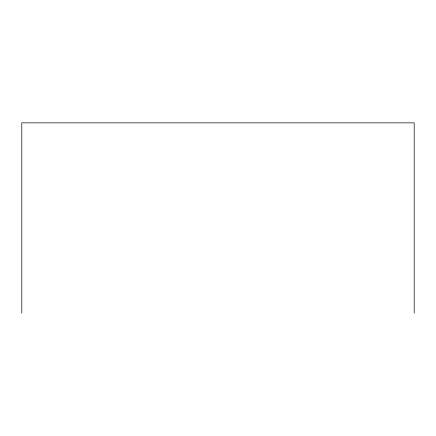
<?xml version="1.0" encoding="UTF-8"?>
<svg xmlns="http://www.w3.org/2000/svg" width="436" height="436" viewBox="0 0 436 436"><rect width="100%" height="100%" fill="white"/><g stroke="black" fill="none" stroke-linecap="round" stroke-linejoin="round"><path stroke-width="0.65" d="M414.2 313.146L414.2 122.854L21.8 122.854L21.8 313.146"/></g></svg>
